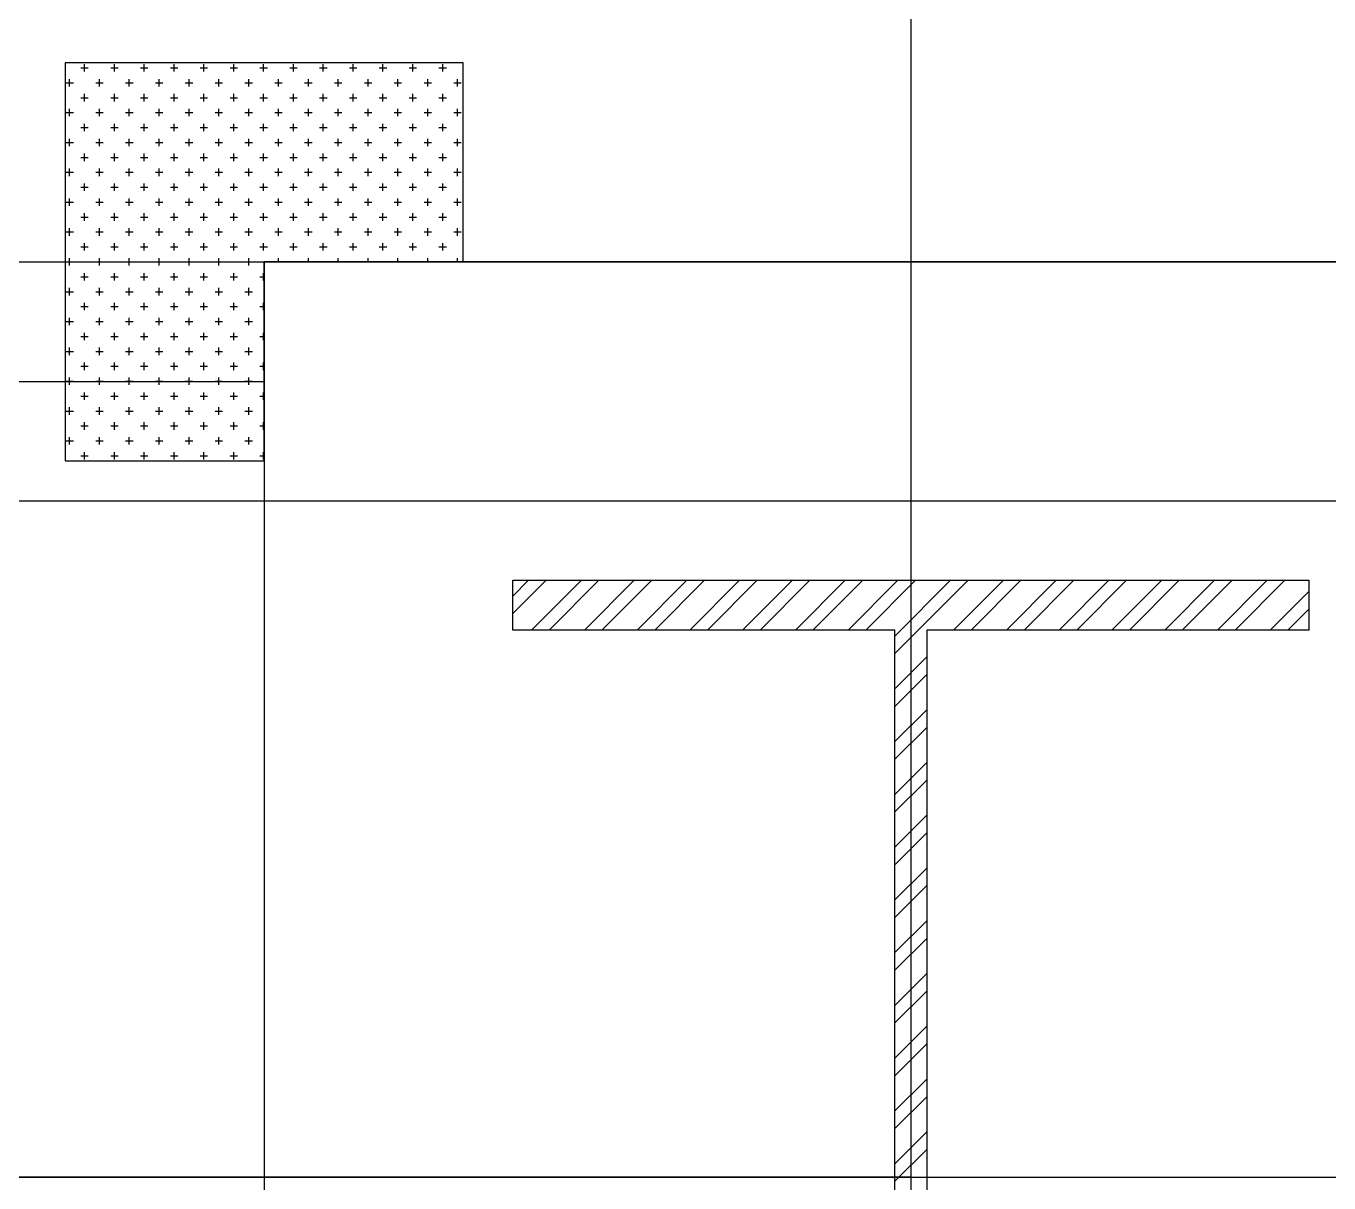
# Model space of a CAD drawing. Extents: x -40736 to 367926, y -65544 to 37405.
# Drawn here: x 347346.8 to 347412.3, y -51343.6 to -51285.5 of the extents above; entities that cross this region are included whole.
import ezdxf

# ---------------------------------------------------------------- set-up
doc = ezdxf.new("R2010")
doc.units = 0
doc.header["$LTSCALE"] = 600
doc.header["$MEASUREMENT"] = 0
doc.linetypes.add('CENTER2', pattern=[1.125, 0.75, -0.125, 0.125, -0.125])
doc.layers.add('底圖', color=253, linetype='CONTINUOUS')

msp = doc.modelspace()

# ---------------------------------------------------------------- linework, layer by layer
at = {"layer": '底圖', "linetype": 'CENTER2'}
for p, q in [((347391.28957, -49743.33166), (347391.28957, -51343.33166)), ((347368.78957, -51287.33166), (347348.78957, -51287.33166)), ((347348.78957, -51287.33166), (347348.78957, -51307.33166)), ((347349.57175, -51287.57512), (347349.94675, -51287.57512)), ((347349.75925, -51287.76262), (347349.75925, -51287.38762)), ((347351.07175, -51287.57512), (347351.44675, -51287.57512)), ((347351.25925, -51287.76262), (347351.25925, -51287.38762)), ((347352.57175, -51287.57512), (347352.94675, -51287.57512)), ((347352.75925, -51287.76262), (347352.75925, -51287.38762)), ((347354.07175, -51287.57512), (347354.44675, -51287.57512)), ((347354.25925, -51287.76262), (347354.25925, -51287.38762)), ((347355.57175, -51287.57512), (347355.94675, -51287.57512)), ((347355.75925, -51287.76262), (347355.75925, -51287.38762)), ((347357.07175, -51287.57512), (347357.44675, -51287.57512)), ((347357.25925, -51287.76262), (347357.25925, -51287.38762)), ((347358.57175, -51287.57512), (347358.94675, -51287.57512)), ((347358.75925, -51287.76262), (347358.75925, -51287.38762)), ((347360.07175, -51287.57512), (347360.44675, -51287.57512)), ((347360.25925, -51287.76262), (347360.25925, -51287.38762)), ((347361.57175, -51287.57512), (347361.94675, -51287.57512)), ((347361.75925, -51287.76262), (347361.75925, -51287.38762)), ((347363.07175, -51287.57512), (347363.44675, -51287.57512)), ((347363.25925, -51287.76262), (347363.25925, -51287.38762)), ((347364.57175, -51287.57512), (347364.94675, -51287.57512)), ((347364.75925, -51287.76262), (347364.75925, -51287.38762)), ((347366.07175, -51287.57512), (347366.44675, -51287.57512)), ((347366.25925, -51287.76262), (347366.25925, -51287.38762)), ((347367.57175, -51287.57512), (347367.94675, -51287.57512)), ((347367.75925, -51287.76262), (347367.75925, -51287.38762)), ((347368.78957, -51297.33166), (347368.78957, -51287.33166)), ((347348.82175, -51288.32512), (347349.19675, -51288.32512)), ((347349.00925, -51288.51262), (347349.00925, -51288.13762)), ((347350.32175, -51288.32512), (347350.69675, -51288.32512)), ((347350.50925, -51288.51262), (347350.50925, -51288.13762)), ((347351.82175, -51288.32512), (347352.19675, -51288.32512)), ((347352.00925, -51288.51262), (347352.00925, -51288.13762)), ((347353.32175, -51288.32512), (347353.69675, -51288.32512)), ((347353.50925, -51288.51262), (347353.50925, -51288.13762)), ((347354.82175, -51288.32512), (347355.19675, -51288.32512)), ((347355.00925, -51288.51262), (347355.00925, -51288.13762)), ((347356.32175, -51288.32512), (347356.69675, -51288.32512)), ((347356.50925, -51288.51262), (347356.50925, -51288.13762)), ((347357.82175, -51288.32512), (347358.19675, -51288.32512)), ((347358.00925, -51288.51262), (347358.00925, -51288.13762)), ((347359.32175, -51288.32512), (347359.69675, -51288.32512)), ((347359.50925, -51288.51262), (347359.50925, -51288.13762)), ((347360.82175, -51288.32512), (347361.19675, -51288.32512)), ((347361.00925, -51288.51262), (347361.00925, -51288.13762)), ((347362.32175, -51288.32512), (347362.69675, -51288.32512)), ((347362.50925, -51288.51262), (347362.50925, -51288.13762)), ((347363.82175, -51288.32512), (347364.19675, -51288.32512)), ((347364.00925, -51288.51262), (347364.00925, -51288.13762)), ((347365.32175, -51288.32512), (347365.69675, -51288.32512)), ((347365.50925, -51288.51262), (347365.50925, -51288.13762)), ((347366.82175, -51288.32512), (347367.19675, -51288.32512)), ((347367.00925, -51288.51262), (347367.00925, -51288.13762)), ((347368.32175, -51288.32512), (347368.69675, -51288.32512)), ((347368.50925, -51288.51262), (347368.50925, -51288.13762)), ((347349.57175, -51289.07512), (347349.94675, -51289.07512)), ((347349.75925, -51289.26262), (347349.75925, -51288.88762)), ((347351.07175, -51289.07512), (347351.44675, -51289.07512)), ((347351.25925, -51289.26262), (347351.25925, -51288.88762)), ((347352.57175, -51289.07512), (347352.94675, -51289.07512)), ((347352.75925, -51289.26262), (347352.75925, -51288.88762)), ((347354.07175, -51289.07512), (347354.44675, -51289.07512)), ((347354.25925, -51289.26262), (347354.25925, -51288.88762)), ((347355.57175, -51289.07512), (347355.94675, -51289.07512)), ((347355.75925, -51289.26262), (347355.75925, -51288.88762)), ((347357.07175, -51289.07512), (347357.44675, -51289.07512)), ((347357.25925, -51289.26262), (347357.25925, -51288.88762)), ((347358.57175, -51289.07512), (347358.94675, -51289.07512)), ((347358.75925, -51289.26262), (347358.75925, -51288.88762)), ((347360.07175, -51289.07512), (347360.44675, -51289.07512)), ((347360.25925, -51289.26262), (347360.25925, -51288.88762)), ((347361.57175, -51289.07512), (347361.94675, -51289.07512)), ((347361.75925, -51289.26262), (347361.75925, -51288.88762)), ((347363.07175, -51289.07512), (347363.44675, -51289.07512)), ((347363.25925, -51289.26262), (347363.25925, -51288.88762)), ((347364.57175, -51289.07512), (347364.94675, -51289.07512)), ((347364.75925, -51289.26262), (347364.75925, -51288.88762)), ((347366.07175, -51289.07512), (347366.44675, -51289.07512)), ((347366.25925, -51289.26262), (347366.25925, -51288.88762)), ((347367.57175, -51289.07512), (347367.94675, -51289.07512)), ((347367.75925, -51289.26262), (347367.75925, -51288.88762)), ((347348.82175, -51289.82512), (347349.19675, -51289.82512)), ((347349.00925, -51290.01262), (347349.00925, -51289.63762)), ((347350.32175, -51289.82512), (347350.69675, -51289.82512)), ((347350.50925, -51290.01262), (347350.50925, -51289.63762)), ((347351.82175, -51289.82512), (347352.19675, -51289.82512)), ((347352.00925, -51290.01262), (347352.00925, -51289.63762)), ((347353.32175, -51289.82512), (347353.69675, -51289.82512)), ((347353.50925, -51290.01262), (347353.50925, -51289.63762)), ((347354.82175, -51289.82512), (347355.19675, -51289.82512)), ((347355.00925, -51290.01262), (347355.00925, -51289.63762)), ((347356.32175, -51289.82512), (347356.69675, -51289.82512)), ((347356.50925, -51290.01262), (347356.50925, -51289.63762)), ((347357.82175, -51289.82512), (347358.19675, -51289.82512)), ((347358.00925, -51290.01262), (347358.00925, -51289.63762)), ((347359.32175, -51289.82512), (347359.69675, -51289.82512)), ((347359.50925, -51290.01262), (347359.50925, -51289.63762)), ((347360.82175, -51289.82512), (347361.19675, -51289.82512)), ((347361.00925, -51290.01262), (347361.00925, -51289.63762)), ((347362.32175, -51289.82512), (347362.69675, -51289.82512)), ((347362.50925, -51290.01262), (347362.50925, -51289.63762)), ((347363.82175, -51289.82512), (347364.19675, -51289.82512)), ((347364.00925, -51290.01262), (347364.00925, -51289.63762)), ((347365.32175, -51289.82512), (347365.69675, -51289.82512)), ((347365.50925, -51290.01262), (347365.50925, -51289.63762)), ((347366.82175, -51289.82512), (347367.19675, -51289.82512)), ((347367.00925, -51290.01262), (347367.00925, -51289.63762)), ((347368.32175, -51289.82512), (347368.69675, -51289.82512)), ((347368.50925, -51290.01262), (347368.50925, -51289.63762)), ((347349.57175, -51290.57512), (347349.94675, -51290.57512)), ((347349.75925, -51290.76262), (347349.75925, -51290.38762)), ((347351.07175, -51290.57512), (347351.44675, -51290.57512)), ((347351.25925, -51290.76262), (347351.25925, -51290.38762)), ((347352.57175, -51290.57512), (347352.94675, -51290.57512)), ((347352.75925, -51290.76262), (347352.75925, -51290.38762)), ((347354.07175, -51290.57512), (347354.44675, -51290.57512)), ((347354.25925, -51290.76262), (347354.25925, -51290.38762)), ((347355.57175, -51290.57512), (347355.94675, -51290.57512)), ((347355.75925, -51290.76262), (347355.75925, -51290.38762)), ((347357.07175, -51290.57512), (347357.44675, -51290.57512)), ((347357.25925, -51290.76262), (347357.25925, -51290.38762)), ((347358.57175, -51290.57512), (347358.94675, -51290.57512)), ((347358.75925, -51290.76262), (347358.75925, -51290.38762)), ((347360.07175, -51290.57512), (347360.44675, -51290.57512)), ((347360.25925, -51290.76262), (347360.25925, -51290.38762)), ((347361.57175, -51290.57512), (347361.94675, -51290.57512)), ((347361.75925, -51290.76262), (347361.75925, -51290.38762)), ((347363.07175, -51290.57512), (347363.44675, -51290.57512)), ((347363.25925, -51290.76262), (347363.25925, -51290.38762)), ((347364.57175, -51290.57512), (347364.94675, -51290.57512)), ((347364.75925, -51290.76262), (347364.75925, -51290.38762)), ((347366.07175, -51290.57512), (347366.44675, -51290.57512)), ((347366.25925, -51290.76262), (347366.25925, -51290.38762)), ((347367.57175, -51290.57512), (347367.94675, -51290.57512)), ((347367.75925, -51290.76262), (347367.75925, -51290.38762)), ((347349.00925, -51291.51262), (347349.00925, -51291.13762)), ((347350.50925, -51291.51262), (347350.50925, -51291.13762)), ((347352.00925, -51291.51262), (347352.00925, -51291.13762)), ((347353.50925, -51291.51262), (347353.50925, -51291.13762)), ((347355.00925, -51291.51262), (347355.00925, -51291.13762)), ((347356.50925, -51291.51262), (347356.50925, -51291.13762)), ((347358.00925, -51291.51262), (347358.00925, -51291.13762)), ((347359.50925, -51291.51262), (347359.50925, -51291.13762)), ((347361.00925, -51291.51262), (347361.00925, -51291.13762)), ((347362.50925, -51291.51262), (347362.50925, -51291.13762)), ((347364.00925, -51291.51262), (347364.00925, -51291.13762)), ((347365.50925, -51291.51262), (347365.50925, -51291.13762)), ((347367.00925, -51291.51262), (347367.00925, -51291.13762)), ((347368.50925, -51291.51262), (347368.50925, -51291.13762)), ((347348.82175, -51291.32512), (347349.19675, -51291.32512)), ((347349.75925, -51292.26262), (347349.75925, -51291.88762)), ((347350.32175, -51291.32512), (347350.69675, -51291.32512)), ((347351.25925, -51292.26262), (347351.25925, -51291.88762)), ((347351.82175, -51291.32512), (347352.19675, -51291.32512)), ((347352.75925, -51292.26262), (347352.75925, -51291.88762)), ((347353.32175, -51291.32512), (347353.69675, -51291.32512)), ((347354.25925, -51292.26262), (347354.25925, -51291.88762)), ((347354.82175, -51291.32512), (347355.19675, -51291.32512)), ((347355.75925, -51292.26262), (347355.75925, -51291.88762)), ((347356.32175, -51291.32512), (347356.69675, -51291.32512)), ((347357.25925, -51292.26262), (347357.25925, -51291.88762)), ((347357.82175, -51291.32512), (347358.19675, -51291.32512)), ((347358.75925, -51292.26262), (347358.75925, -51291.88762)), ((347359.32175, -51291.32512), (347359.69675, -51291.32512)), ((347360.25925, -51292.26262), (347360.25925, -51291.88762)), ((347360.82175, -51291.32512), (347361.19675, -51291.32512)), ((347361.75925, -51292.26262), (347361.75925, -51291.88762)), ((347362.32175, -51291.32512), (347362.69675, -51291.32512)), ((347363.25925, -51292.26262), (347363.25925, -51291.88762)), ((347363.82175, -51291.32512), (347364.19675, -51291.32512)), ((347364.75925, -51292.26262), (347364.75925, -51291.88762)), ((347365.32175, -51291.32512), (347365.69675, -51291.32512)), ((347366.25925, -51292.26262), (347366.25925, -51291.88762)), ((347366.82175, -51291.32512), (347367.19675, -51291.32512)), ((347367.75925, -51292.26262), (347367.75925, -51291.88762)), ((347368.32175, -51291.32512), (347368.69675, -51291.32512)), ((347349.57175, -51292.07512), (347349.94675, -51292.07512)), ((347351.07175, -51292.07512), (347351.44675, -51292.07512)), ((347352.57175, -51292.07512), (347352.94675, -51292.07512)), ((347354.07175, -51292.07512), (347354.44675, -51292.07512)), ((347355.57175, -51292.07512), (347355.94675, -51292.07512)), ((347357.07175, -51292.07512), (347357.44675, -51292.07512)), ((347358.57175, -51292.07512), (347358.94675, -51292.07512)), ((347360.07175, -51292.07512), (347360.44675, -51292.07512)), ((347361.57175, -51292.07512), (347361.94675, -51292.07512)), ((347363.07175, -51292.07512), (347363.44675, -51292.07512)), ((347364.57175, -51292.07512), (347364.94675, -51292.07512)), ((347366.07175, -51292.07512), (347366.44675, -51292.07512)), ((347367.57175, -51292.07512), (347367.94675, -51292.07512)), ((347348.82175, -51292.82512), (347349.19675, -51292.82512)), ((347349.00925, -51293.01262), (347349.00925, -51292.63762)), ((347350.32175, -51292.82512), (347350.69675, -51292.82512)), ((347350.50925, -51293.01262), (347350.50925, -51292.63762)), ((347351.82175, -51292.82512), (347352.19675, -51292.82512)), ((347352.00925, -51293.01262), (347352.00925, -51292.63762)), ((347353.32175, -51292.82512), (347353.69675, -51292.82512)), ((347353.50925, -51293.01262), (347353.50925, -51292.63762)), ((347354.82175, -51292.82512), (347355.19675, -51292.82512)), ((347355.00925, -51293.01262), (347355.00925, -51292.63762)), ((347356.32175, -51292.82512), (347356.69675, -51292.82512)), ((347356.50925, -51293.01262), (347356.50925, -51292.63762)), ((347357.82175, -51292.82512), (347358.19675, -51292.82512)), ((347358.00925, -51293.01262), (347358.00925, -51292.63762)), ((347359.32175, -51292.82512), (347359.69675, -51292.82512)), ((347359.50925, -51293.01262), (347359.50925, -51292.63762)), ((347360.82175, -51292.82512), (347361.19675, -51292.82512)), ((347361.00925, -51293.01262), (347361.00925, -51292.63762)), ((347362.32175, -51292.82512), (347362.69675, -51292.82512)), ((347362.50925, -51293.01262), (347362.50925, -51292.63762)), ((347363.82175, -51292.82512), (347364.19675, -51292.82512)), ((347364.00925, -51293.01262), (347364.00925, -51292.63762)), ((347365.32175, -51292.82512), (347365.69675, -51292.82512)), ((347365.50925, -51293.01262), (347365.50925, -51292.63762)), ((347366.82175, -51292.82512), (347367.19675, -51292.82512)), ((347367.00925, -51293.01262), (347367.00925, -51292.63762)), ((347368.32175, -51292.82512), (347368.69675, -51292.82512)), ((347368.50925, -51293.01262), (347368.50925, -51292.63762)), ((347349.57175, -51293.57512), (347349.94675, -51293.57512)), ((347349.75925, -51293.76262), (347349.75925, -51293.38762)), ((347351.07175, -51293.57512), (347351.44675, -51293.57512)), ((347351.25925, -51293.76262), (347351.25925, -51293.38762)), ((347352.57175, -51293.57512), (347352.94675, -51293.57512)), ((347352.75925, -51293.76262), (347352.75925, -51293.38762)), ((347354.07175, -51293.57512), (347354.44675, -51293.57512)), ((347354.25925, -51293.76262), (347354.25925, -51293.38762)), ((347355.57175, -51293.57512), (347355.94675, -51293.57512)), ((347355.75925, -51293.76262), (347355.75925, -51293.38762)), ((347357.07175, -51293.57512), (347357.44675, -51293.57512)), ((347357.25925, -51293.76262), (347357.25925, -51293.38762)), ((347358.57175, -51293.57512), (347358.94675, -51293.57512)), ((347358.75925, -51293.76262), (347358.75925, -51293.38762)), ((347360.07175, -51293.57512), (347360.44675, -51293.57512)), ((347360.25925, -51293.76262), (347360.25925, -51293.38762)), ((347361.57175, -51293.57512), (347361.94675, -51293.57512)), ((347361.75925, -51293.76262), (347361.75925, -51293.38762)), ((347363.07175, -51293.57512), (347363.44675, -51293.57512)), ((347363.25925, -51293.76262), (347363.25925, -51293.38762)), ((347364.57175, -51293.57512), (347364.94675, -51293.57512)), ((347364.75925, -51293.76262), (347364.75925, -51293.38762)), ((347366.07175, -51293.57512), (347366.44675, -51293.57512)), ((347366.25925, -51293.76262), (347366.25925, -51293.38762)), ((347367.57175, -51293.57512), (347367.94675, -51293.57512)), ((347367.75925, -51293.76262), (347367.75925, -51293.38762)), ((347348.82175, -51294.32512), (347349.19675, -51294.32512)), ((347349.00925, -51294.51262), (347349.00925, -51294.13762)), ((347350.32175, -51294.32512), (347350.69675, -51294.32512)), ((347350.50925, -51294.51262), (347350.50925, -51294.13762)), ((347351.82175, -51294.32512), (347352.19675, -51294.32512)), ((347352.00925, -51294.51262), (347352.00925, -51294.13762)), ((347353.32175, -51294.32512), (347353.69675, -51294.32512)), ((347353.50925, -51294.51262), (347353.50925, -51294.13762)), ((347354.82175, -51294.32512), (347355.19675, -51294.32512)), ((347355.00925, -51294.51262), (347355.00925, -51294.13762)), ((347356.32175, -51294.32512), (347356.69675, -51294.32512)), ((347356.50925, -51294.51262), (347356.50925, -51294.13762)), ((347357.82175, -51294.32512), (347358.19675, -51294.32512)), ((347358.00925, -51294.51262), (347358.00925, -51294.13762)), ((347359.32175, -51294.32512), (347359.69675, -51294.32512)), ((347359.50925, -51294.51262), (347359.50925, -51294.13762)), ((347360.82175, -51294.32512), (347361.19675, -51294.32512)), ((347361.00925, -51294.51262), (347361.00925, -51294.13762)), ((347362.32175, -51294.32512), (347362.69675, -51294.32512)), ((347362.50925, -51294.51262), (347362.50925, -51294.13762)), ((347363.82175, -51294.32512), (347364.19675, -51294.32512)), ((347364.00925, -51294.51262), (347364.00925, -51294.13762)), ((347365.32175, -51294.32512), (347365.69675, -51294.32512)), ((347365.50925, -51294.51262), (347365.50925, -51294.13762)), ((347366.82175, -51294.32512), (347367.19675, -51294.32512)), ((347367.00925, -51294.51262), (347367.00925, -51294.13762)), ((347368.32175, -51294.32512), (347368.69675, -51294.32512)), ((347368.50925, -51294.51262), (347368.50925, -51294.13762)), ((347349.57175, -51295.07512), (347349.94675, -51295.07512)), ((347349.75925, -51295.26262), (347349.75925, -51294.88762)), ((347351.07175, -51295.07512), (347351.44675, -51295.07512)), ((347351.25925, -51295.26262), (347351.25925, -51294.88762)), ((347352.57175, -51295.07512), (347352.94675, -51295.07512)), ((347352.75925, -51295.26262), (347352.75925, -51294.88762)), ((347354.07175, -51295.07512), (347354.44675, -51295.07512)), ((347354.25925, -51295.26262), (347354.25925, -51294.88762)), ((347355.57175, -51295.07512), (347355.94675, -51295.07512)), ((347355.75925, -51295.26262), (347355.75925, -51294.88762)), ((347357.07175, -51295.07512), (347357.44675, -51295.07512)), ((347357.25925, -51295.26262), (347357.25925, -51294.88762)), ((347358.57175, -51295.07512), (347358.94675, -51295.07512)), ((347358.75925, -51295.26262), (347358.75925, -51294.88762)), ((347360.07175, -51295.07512), (347360.44675, -51295.07512)), ((347360.25925, -51295.26262), (347360.25925, -51294.88762)), ((347361.57175, -51295.07512), (347361.94675, -51295.07512)), ((347361.75925, -51295.26262), (347361.75925, -51294.88762)), ((347363.07175, -51295.07512), (347363.44675, -51295.07512)), ((347363.25925, -51295.26262), (347363.25925, -51294.88762)), ((347364.57175, -51295.07512), (347364.94675, -51295.07512)), ((347364.75925, -51295.26262), (347364.75925, -51294.88762)), ((347366.07175, -51295.07512), (347366.44675, -51295.07512)), ((347366.25925, -51295.26262), (347366.25925, -51294.88762)), ((347367.57175, -51295.07512), (347367.94675, -51295.07512)), ((347367.75925, -51295.26262), (347367.75925, -51294.88762)), ((347348.82175, -51295.82512), (347349.19675, -51295.82512)), ((347349.00925, -51296.01262), (347349.00925, -51295.63762)), ((347350.32175, -51295.82512), (347350.69675, -51295.82512)), ((347350.50925, -51296.01262), (347350.50925, -51295.63762)), ((347351.82175, -51295.82512), (347352.19675, -51295.82512)), ((347352.00925, -51296.01262), (347352.00925, -51295.63762)), ((347353.32175, -51295.82512), (347353.69675, -51295.82512)), ((347353.50925, -51296.01262), (347353.50925, -51295.63762)), ((347354.82175, -51295.82512), (347355.19675, -51295.82512)), ((347355.00925, -51296.01262), (347355.00925, -51295.63762)), ((347356.32175, -51295.82512), (347356.69675, -51295.82512)), ((347356.50925, -51296.01262), (347356.50925, -51295.63762)), ((347357.82175, -51295.82512), (347358.19675, -51295.82512)), ((347358.00925, -51296.01262), (347358.00925, -51295.63762)), ((347359.32175, -51295.82512), (347359.69675, -51295.82512)), ((347359.50925, -51296.01262), (347359.50925, -51295.63762)), ((347360.82175, -51295.82512), (347361.19675, -51295.82512)), ((347361.00925, -51296.01262), (347361.00925, -51295.63762)), ((347362.32175, -51295.82512), (347362.69675, -51295.82512)), ((347362.50925, -51296.01262), (347362.50925, -51295.63762)), ((347363.82175, -51295.82512), (347364.19675, -51295.82512)), ((347364.00925, -51296.01262), (347364.00925, -51295.63762)), ((347365.32175, -51295.82512), (347365.69675, -51295.82512)), ((347365.50925, -51296.01262), (347365.50925, -51295.63762)), ((347366.82175, -51295.82512), (347367.19675, -51295.82512)), ((347367.00925, -51296.01262), (347367.00925, -51295.63762)), ((347368.32175, -51295.82512), (347368.69675, -51295.82512)), ((347368.50925, -51296.01262), (347368.50925, -51295.63762)), ((347349.75925, -51296.76262), (347349.75925, -51296.38762)), ((347351.25925, -51296.76262), (347351.25925, -51296.38762)), ((347352.75925, -51296.76262), (347352.75925, -51296.38762)), ((347354.25925, -51296.76262), (347354.25925, -51296.38762)), ((347355.75925, -51296.76262), (347355.75925, -51296.38762)), ((347357.25925, -51296.76262), (347357.25925, -51296.38762)), ((347358.75925, -51296.76262), (347358.75925, -51296.38762)), ((347360.25925, -51296.76262), (347360.25925, -51296.38762)), ((347361.75925, -51296.76262), (347361.75925, -51296.38762)), ((347363.25925, -51296.76262), (347363.25925, -51296.38762)), ((347364.75925, -51296.76262), (347364.75925, -51296.38762)), ((347366.25925, -51296.76262), (347366.25925, -51296.38762)), ((347367.75925, -51296.76262), (347367.75925, -51296.38762)), ((347349.00925, -51297.51262), (347349.00925, -51297.13762)), ((347349.57175, -51296.57512), (347349.94675, -51296.57512)), ((347350.50925, -51297.51262), (347350.50925, -51297.13762)), ((347351.07175, -51296.57512), (347351.44675, -51296.57512)), ((347352.00925, -51297.51262), (347352.00925, -51297.13762)), ((347352.57175, -51296.57512), (347352.94675, -51296.57512)), ((347353.50925, -51297.51262), (347353.50925, -51297.13762)), ((347354.07175, -51296.57512), (347354.44675, -51296.57512)), ((347355.00925, -51297.51262), (347355.00925, -51297.13762)), ((347355.57175, -51296.57512), (347355.94675, -51296.57512)), ((347356.50925, -51297.51262), (347356.50925, -51297.13762)), ((347357.07175, -51296.57512), (347357.44675, -51296.57512)), ((347358.00925, -51297.51262), (347358.00925, -51297.13762)), ((347358.57175, -51296.57512), (347358.94675, -51296.57512)), ((347359.50925, -51297.33166), (347359.50925, -51297.13762)), ((347360.07175, -51296.57512), (347360.44675, -51296.57512)), ((347361.00925, -51297.33166), (347361.00925, -51297.13762)), ((347361.57175, -51296.57512), (347361.94675, -51296.57512)), ((347362.50925, -51297.33166), (347362.50925, -51297.13762)), ((347363.07175, -51296.57512), (347363.44675, -51296.57512)), ((347364.00925, -51297.33166), (347364.00925, -51297.13762)), ((347364.57175, -51296.57512), (347364.94675, -51296.57512)), ((347365.50925, -51297.33166), (347365.50925, -51297.13762)), ((347366.07175, -51296.57512), (347366.44675, -51296.57512)), ((347367.00925, -51297.33166), (347367.00925, -51297.13762)), ((347367.57175, -51296.57512), (347367.94675, -51296.57512)), ((347368.50925, -51297.33166), (347368.50925, -51297.13762)), ((346458.78957, -51297.33166), (347358.78957, -51297.33166)), ((347348.82175, -51297.32512), (347349.19675, -51297.32512)), ((347350.32175, -51297.32512), (347350.69675, -51297.32512)), ((347351.82175, -51297.32512), (347352.19675, -51297.32512)), ((347353.32175, -51297.32512), (347353.69675, -51297.32512)), ((347354.82175, -51297.32512), (347355.19675, -51297.32512)), ((347356.32175, -51297.32512), (347356.69675, -51297.32512)), ((347357.82175, -51297.32512), (347358.19675, -51297.32512)), ((347358.78957, -51297.33166), (347391.28957, -51297.33166)), ((347358.78957, -51297.33166), (347358.78957, -51309.33166)), ((347358.78957, -51307.33166), (347358.78957, -51297.33166)), ((347358.78957, -51297.33166), (347368.78957, -51297.33166)), ((347423.78957, -51297.33166), (347358.78957, -51297.33166)), ((347358.78957, -51297.33166), (347358.78957, -51389.33166)), ((347359.32175, -51297.32512), (347359.69675, -51297.32512)), ((347360.82175, -51297.32512), (347361.19675, -51297.32512)), ((347362.32175, -51297.32512), (347362.69675, -51297.32512)), ((347363.82175, -51297.32512), (347364.19675, -51297.32512)), ((347365.32175, -51297.32512), (347365.69675, -51297.32512)), ((347366.82175, -51297.32512), (347367.19675, -51297.32512)), ((347368.32175, -51297.32512), (347368.69675, -51297.32512)), ((347391.28957, -51297.33166), (347391.28957, -51389.33166)), ((347391.28957, -51297.33166), (347423.78957, -51297.33166)), ((347349.57175, -51298.07512), (347349.94675, -51298.07512)), ((347349.75925, -51298.26262), (347349.75925, -51297.88762)), ((347351.07175, -51298.07512), (347351.44675, -51298.07512)), ((347351.25925, -51298.26262), (347351.25925, -51297.88762)), ((347352.57175, -51298.07512), (347352.94675, -51298.07512)), ((347352.75925, -51298.26262), (347352.75925, -51297.88762)), ((347354.07175, -51298.07512), (347354.44675, -51298.07512)), ((347354.25925, -51298.26262), (347354.25925, -51297.88762)), ((347355.57175, -51298.07512), (347355.94675, -51298.07512)), ((347355.75925, -51298.26262), (347355.75925, -51297.88762)), ((347357.07175, -51298.07512), (347357.44675, -51298.07512)), ((347357.25925, -51298.26262), (347357.25925, -51297.88762)), ((347358.57175, -51298.07512), (347358.78957, -51298.07512)), ((347358.75925, -51298.26262), (347358.75925, -51297.88762)), ((347348.82175, -51298.82512), (347349.19675, -51298.82512)), ((347349.00925, -51299.01262), (347349.00925, -51298.63762)), ((347350.32175, -51298.82512), (347350.69675, -51298.82512)), ((347350.50925, -51299.01262), (347350.50925, -51298.63762)), ((347351.82175, -51298.82512), (347352.19675, -51298.82512)), ((347352.00925, -51299.01262), (347352.00925, -51298.63762)), ((347353.32175, -51298.82512), (347353.69675, -51298.82512)), ((347353.50925, -51299.01262), (347353.50925, -51298.63762)), ((347354.82175, -51298.82512), (347355.19675, -51298.82512)), ((347355.00925, -51299.01262), (347355.00925, -51298.63762)), ((347356.32175, -51298.82512), (347356.69675, -51298.82512)), ((347356.50925, -51299.01262), (347356.50925, -51298.63762)), ((347357.82175, -51298.82512), (347358.19675, -51298.82512)), ((347358.00925, -51299.01262), (347358.00925, -51298.63762)), ((347349.57175, -51299.57512), (347349.94675, -51299.57512)), ((347349.75925, -51299.76262), (347349.75925, -51299.38762)), ((347351.07175, -51299.57512), (347351.44675, -51299.57512)), ((347351.25925, -51299.76262), (347351.25925, -51299.38762)), ((347352.57175, -51299.57512), (347352.94675, -51299.57512)), ((347352.75925, -51299.76262), (347352.75925, -51299.38762)), ((347354.07175, -51299.57512), (347354.44675, -51299.57512)), ((347354.25925, -51299.76262), (347354.25925, -51299.38762)), ((347355.57175, -51299.57512), (347355.94675, -51299.57512)), ((347355.75925, -51299.76262), (347355.75925, -51299.38762)), ((347357.07175, -51299.57512), (347357.44675, -51299.57512)), ((347357.25925, -51299.76262), (347357.25925, -51299.38762)), ((347358.57175, -51299.57512), (347358.78957, -51299.57512)), ((347358.75925, -51299.76262), (347358.75925, -51299.38762)), ((347348.82175, -51300.32512), (347349.19675, -51300.32512)), ((347349.00925, -51300.51262), (347349.00925, -51300.13762)), ((347350.32175, -51300.32512), (347350.69675, -51300.32512)), ((347350.50925, -51300.51262), (347350.50925, -51300.13762)), ((347351.82175, -51300.32512), (347352.19675, -51300.32512)), ((347352.00925, -51300.51262), (347352.00925, -51300.13762)), ((347353.32175, -51300.32512), (347353.69675, -51300.32512)), ((347353.50925, -51300.51262), (347353.50925, -51300.13762)), ((347354.82175, -51300.32512), (347355.19675, -51300.32512)), ((347355.00925, -51300.51262), (347355.00925, -51300.13762)), ((347356.32175, -51300.32512), (347356.69675, -51300.32512)), ((347356.50925, -51300.51262), (347356.50925, -51300.13762)), ((347357.82175, -51300.32512), (347358.19675, -51300.32512)), ((347358.00925, -51300.51262), (347358.00925, -51300.13762)), ((347349.57175, -51301.07512), (347349.94675, -51301.07512)), ((347349.75925, -51301.26262), (347349.75925, -51300.88762)), ((347351.07175, -51301.07512), (347351.44675, -51301.07512)), ((347351.25925, -51301.26262), (347351.25925, -51300.88762)), ((347352.57175, -51301.07512), (347352.94675, -51301.07512)), ((347352.75925, -51301.26262), (347352.75925, -51300.88762)), ((347354.07175, -51301.07512), (347354.44675, -51301.07512)), ((347354.25925, -51301.26262), (347354.25925, -51300.88762)), ((347355.57175, -51301.07512), (347355.94675, -51301.07512)), ((347355.75925, -51301.26262), (347355.75925, -51300.88762)), ((347357.07175, -51301.07512), (347357.44675, -51301.07512)), ((347357.25925, -51301.26262), (347357.25925, -51300.88762)), ((347358.57175, -51301.07512), (347358.78957, -51301.07512)), ((347358.75925, -51301.26262), (347358.75925, -51300.88762)), ((347349.00925, -51302.01262), (347349.00925, -51301.63762)), ((347350.50925, -51302.01262), (347350.50925, -51301.63762)), ((347352.00925, -51302.01262), (347352.00925, -51301.63762)), ((347353.50925, -51302.01262), (347353.50925, -51301.63762)), ((347355.00925, -51302.01262), (347355.00925, -51301.63762)), ((347356.50925, -51302.01262), (347356.50925, -51301.63762)), ((347358.00925, -51302.01262), (347358.00925, -51301.63762)), ((347348.82175, -51301.82512), (347349.19675, -51301.82512)), ((347349.75925, -51302.76262), (347349.75925, -51302.38762)), ((347350.32175, -51301.82512), (347350.69675, -51301.82512)), ((347351.25925, -51302.76262), (347351.25925, -51302.38762)), ((347351.82175, -51301.82512), (347352.19675, -51301.82512)), ((347352.75925, -51302.76262), (347352.75925, -51302.38762)), ((347353.32175, -51301.82512), (347353.69675, -51301.82512)), ((347354.25925, -51302.76262), (347354.25925, -51302.38762)), ((347354.82175, -51301.82512), (347355.19675, -51301.82512)), ((347355.75925, -51302.76262), (347355.75925, -51302.38762)), ((347356.32175, -51301.82512), (347356.69675, -51301.82512)), ((347357.25925, -51302.76262), (347357.25925, -51302.38762)), ((347357.82175, -51301.82512), (347358.19675, -51301.82512)), ((347358.75925, -51302.76262), (347358.75925, -51302.38762)), ((347349.57175, -51302.57512), (347349.94675, -51302.57512)), ((347351.07175, -51302.57512), (347351.44675, -51302.57512)), ((347352.57175, -51302.57512), (347352.94675, -51302.57512)), ((347354.07175, -51302.57512), (347354.44675, -51302.57512)), ((347355.57175, -51302.57512), (347355.94675, -51302.57512)), ((347357.07175, -51302.57512), (347357.44675, -51302.57512)), ((347358.57175, -51302.57512), (347358.78957, -51302.57512)), ((346458.78957, -51303.33166), (347358.78957, -51303.33166)), ((347348.82175, -51303.32512), (347349.19675, -51303.32512)), ((347349.00925, -51303.51262), (347349.00925, -51303.13762)), ((347350.32175, -51303.32512), (347350.69675, -51303.32512)), ((347350.50925, -51303.51262), (347350.50925, -51303.13762)), ((347351.82175, -51303.32512), (347352.19675, -51303.32512)), ((347352.00925, -51303.51262), (347352.00925, -51303.13762)), ((347353.32175, -51303.32512), (347353.69675, -51303.32512)), ((347353.50925, -51303.51262), (347353.50925, -51303.13762)), ((347354.82175, -51303.32512), (347355.19675, -51303.32512)), ((347355.00925, -51303.51262), (347355.00925, -51303.13762)), ((347356.32175, -51303.32512), (347356.69675, -51303.32512)), ((347356.50925, -51303.51262), (347356.50925, -51303.13762)), ((347357.82175, -51303.32512), (347358.19675, -51303.32512)), ((347358.00925, -51303.51262), (347358.00925, -51303.13762)), ((347349.57175, -51304.07512), (347349.94675, -51304.07512)), ((347349.75925, -51304.26262), (347349.75925, -51303.88762)), ((347351.07175, -51304.07512), (347351.44675, -51304.07512)), ((347351.25925, -51304.26262), (347351.25925, -51303.88762)), ((347352.57175, -51304.07512), (347352.94675, -51304.07512)), ((347352.75925, -51304.26262), (347352.75925, -51303.88762)), ((347354.07175, -51304.07512), (347354.44675, -51304.07512)), ((347354.25925, -51304.26262), (347354.25925, -51303.88762)), ((347355.57175, -51304.07512), (347355.94675, -51304.07512)), ((347355.75925, -51304.26262), (347355.75925, -51303.88762)), ((347357.07175, -51304.07512), (347357.44675, -51304.07512)), ((347357.25925, -51304.26262), (347357.25925, -51303.88762)), ((347358.57175, -51304.07512), (347358.78957, -51304.07512)), ((347358.75925, -51304.26262), (347358.75925, -51303.88762)), ((347348.82175, -51304.82512), (347349.19675, -51304.82512)), ((347349.00925, -51305.01262), (347349.00925, -51304.63762)), ((347350.32175, -51304.82512), (347350.69675, -51304.82512)), ((347350.50925, -51305.01262), (347350.50925, -51304.63762)), ((347351.82175, -51304.82512), (347352.19675, -51304.82512)), ((347352.00925, -51305.01262), (347352.00925, -51304.63762)), ((347353.32175, -51304.82512), (347353.69675, -51304.82512)), ((347353.50925, -51305.01262), (347353.50925, -51304.63762)), ((347354.82175, -51304.82512), (347355.19675, -51304.82512)), ((347355.00925, -51305.01262), (347355.00925, -51304.63762)), ((347356.32175, -51304.82512), (347356.69675, -51304.82512)), ((347356.50925, -51305.01262), (347356.50925, -51304.63762)), ((347357.82175, -51304.82512), (347358.19675, -51304.82512)), ((347358.00925, -51305.01262), (347358.00925, -51304.63762)), ((347349.57175, -51305.57512), (347349.94675, -51305.57512)), ((347349.75925, -51305.76262), (347349.75925, -51305.38762)), ((347351.07175, -51305.57512), (347351.44675, -51305.57512)), ((347351.25925, -51305.76262), (347351.25925, -51305.38762)), ((347352.57175, -51305.57512), (347352.94675, -51305.57512)), ((347352.75925, -51305.76262), (347352.75925, -51305.38762)), ((347354.07175, -51305.57512), (347354.44675, -51305.57512)), ((347354.25925, -51305.76262), (347354.25925, -51305.38762)), ((347355.57175, -51305.57512), (347355.94675, -51305.57512)), ((347355.75925, -51305.76262), (347355.75925, -51305.38762)), ((347357.07175, -51305.57512), (347357.44675, -51305.57512)), ((347357.25925, -51305.76262), (347357.25925, -51305.38762)), ((347358.57175, -51305.57512), (347358.78957, -51305.57512)), ((347358.75925, -51305.76262), (347358.75925, -51305.38762)), ((347349.00925, -51306.51262), (347349.00925, -51306.13762)), ((347350.50925, -51306.51262), (347350.50925, -51306.13762)), ((347352.00925, -51306.51262), (347352.00925, -51306.13762)), ((347353.50925, -51306.51262), (347353.50925, -51306.13762)), ((347355.00925, -51306.51262), (347355.00925, -51306.13762)), ((347356.50925, -51306.51262), (347356.50925, -51306.13762)), ((347358.00925, -51306.51262), (347358.00925, -51306.13762)), ((347348.82175, -51306.32512), (347349.19675, -51306.32512)), ((347349.75925, -51307.26262), (347349.75925, -51306.88762)), ((347350.32175, -51306.32512), (347350.69675, -51306.32512)), ((347351.25925, -51307.26262), (347351.25925, -51306.88762)), ((347351.82175, -51306.32512), (347352.19675, -51306.32512)), ((347352.75925, -51307.26262), (347352.75925, -51306.88762)), ((347353.32175, -51306.32512), (347353.69675, -51306.32512)), ((347354.25925, -51307.26262), (347354.25925, -51306.88762)), ((347354.82175, -51306.32512), (347355.19675, -51306.32512)), ((347355.75925, -51307.26262), (347355.75925, -51306.88762)), ((347356.32175, -51306.32512), (347356.69675, -51306.32512)), ((347357.25925, -51307.26262), (347357.25925, -51306.88762)), ((347357.82175, -51306.32512), (347358.19675, -51306.32512)), ((347358.75925, -51307.26262), (347358.75925, -51306.88762)), ((347348.78957, -51307.33166), (347358.78957, -51307.33166)), ((347349.57175, -51307.07512), (347349.94675, -51307.07512)), ((347351.07175, -51307.07512), (347351.44675, -51307.07512)), ((347352.57175, -51307.07512), (347352.94675, -51307.07512)), ((347354.07175, -51307.07512), (347354.44675, -51307.07512)), ((347355.57175, -51307.07512), (347355.94675, -51307.07512)), ((347357.07175, -51307.07512), (347357.44675, -51307.07512)), ((347358.57175, -51307.07512), (347358.78957, -51307.07512)), ((346411.78957, -51309.33166), (347458.78957, -51309.33166)), ((346458.78957, -51309.33166), (347358.78957, -51309.33166)), ((347358.78957, -51309.33166), (347391.28957, -51309.33166)), ((347358.78957, -51309.33166), (347391.28957, -51309.33166)), ((347391.28957, -51309.33166), (347423.78957, -51309.33166)), ((347371.28957, -51314.11971), (347372.07761, -51313.33166)), ((347371.28957, -51315.00359), (347372.9615, -51313.33166)), ((347371.28957, -51313.33166), (347411.28957, -51313.33166)), ((347371.28957, -51315.83166), (347371.28957, -51313.33166)), ((347372.22926, -51315.83166), (347374.72926, -51313.33166)), ((347373.11315, -51315.83166), (347375.61315, -51313.33166)), ((347374.88091, -51315.83166), (347377.38091, -51313.33166)), ((347375.7648, -51315.83166), (347378.2648, -51313.33166)), ((347377.53256, -51315.83166), (347380.03256, -51313.33166)), ((347378.41645, -51315.83166), (347380.91645, -51313.33166)), ((347380.18421, -51315.83166), (347382.68421, -51313.33166)), ((347381.0681, -51315.83166), (347383.5681, -51313.33166)), ((347382.83587, -51315.83166), (347385.33587, -51313.33166)), ((347383.71975, -51315.83166), (347386.21975, -51313.33166)), ((347385.48752, -51315.83166), (347387.98752, -51313.33166)), ((347386.3714, -51315.83166), (347388.8714, -51313.33166)), ((347388.13917, -51315.83166), (347390.63917, -51313.33166)), ((347389.02305, -51315.83166), (347391.52305, -51313.33166)), ((347390.48957, -51316.13291), (347393.29082, -51313.33166)), ((347390.48957, -51317.0168), (347394.1747, -51313.33166)), ((347393.44247, -51315.83166), (347395.94247, -51313.33166)), ((347394.32635, -51315.83166), (347396.82635, -51313.33166)), ((347396.09412, -51315.83166), (347398.59412, -51313.33166)), ((347396.978, -51315.83166), (347399.478, -51313.33166)), ((347398.74577, -51315.83166), (347401.24577, -51313.33166)), ((347399.62965, -51315.83166), (347402.12965, -51313.33166)), ((347401.39742, -51315.83166), (347403.89742, -51313.33166)), ((347402.2813, -51315.83166), (347404.7813, -51313.33166)), ((347404.04907, -51315.83166), (347406.54907, -51313.33166)), ((347404.93295, -51315.83166), (347407.43295, -51313.33166)), ((347406.70072, -51315.83166), (347409.20072, -51313.33166)), ((347407.5846, -51315.83166), (347410.0846, -51313.33166)), ((347411.28957, -51313.33166), (347411.28957, -51315.83166)), ((347409.35237, -51315.83166), (347411.28957, -51313.89447)), ((347410.23625, -51315.83166), (347411.28957, -51314.77835)), ((347390.48957, -51315.83166), (347371.28957, -51315.83166)), ((347390.48957, -51370.83166), (347390.48957, -51315.83166)), ((347411.28957, -51315.83166), (347392.08957, -51315.83166)), ((347392.08957, -51315.83166), (347392.08957, -51370.83166)), ((347390.48957, -51318.78456), (347392.08957, -51317.18456)), ((347390.48957, -51319.66845), (347392.08957, -51318.06845)), ((347390.48957, -51321.43621), (347392.08957, -51319.83621)), ((347390.48957, -51322.3201), (347392.08957, -51320.7201)), ((347390.48957, -51324.08787), (347392.08957, -51322.48787)), ((347390.48957, -51324.97175), (347392.08957, -51323.37175)), ((347390.48957, -51326.73952), (347392.08957, -51325.13952)), ((347390.48957, -51327.6234), (347392.08957, -51326.0234)), ((347390.48957, -51329.39117), (347392.08957, -51327.79117)), ((347390.48957, -51330.27505), (347392.08957, -51328.67505)), ((347390.48957, -51332.04282), (347392.08957, -51330.44282)), ((347390.48957, -51332.9267), (347392.08957, -51331.3267)), ((347390.48957, -51334.69447), (347392.08957, -51333.09447)), ((347390.48957, -51335.57835), (347392.08957, -51333.97835)), ((347390.48957, -51337.34612), (347392.08957, -51335.74612)), ((347390.48957, -51338.23), (347392.08957, -51336.63)), ((347390.48957, -51339.99777), (347392.08957, -51338.39777)), ((347390.48957, -51340.88165), (347392.08957, -51339.28165)), ((347390.48957, -51342.64942), (347392.08957, -51341.04942)), ((347390.48957, -51343.5333), (347392.08957, -51341.9333)), ((333491.07, -51343.33166), (361991.28956, -51343.33166)), ((347391.28957, -51343.33166), (344391.28957, -51343.33166)), ((347358.78957, -51343.33166), (347423.78957, -51343.33166))]:
    msp.add_line(p, q, dxfattribs=at)

doc.saveas('drawing.dxf')
